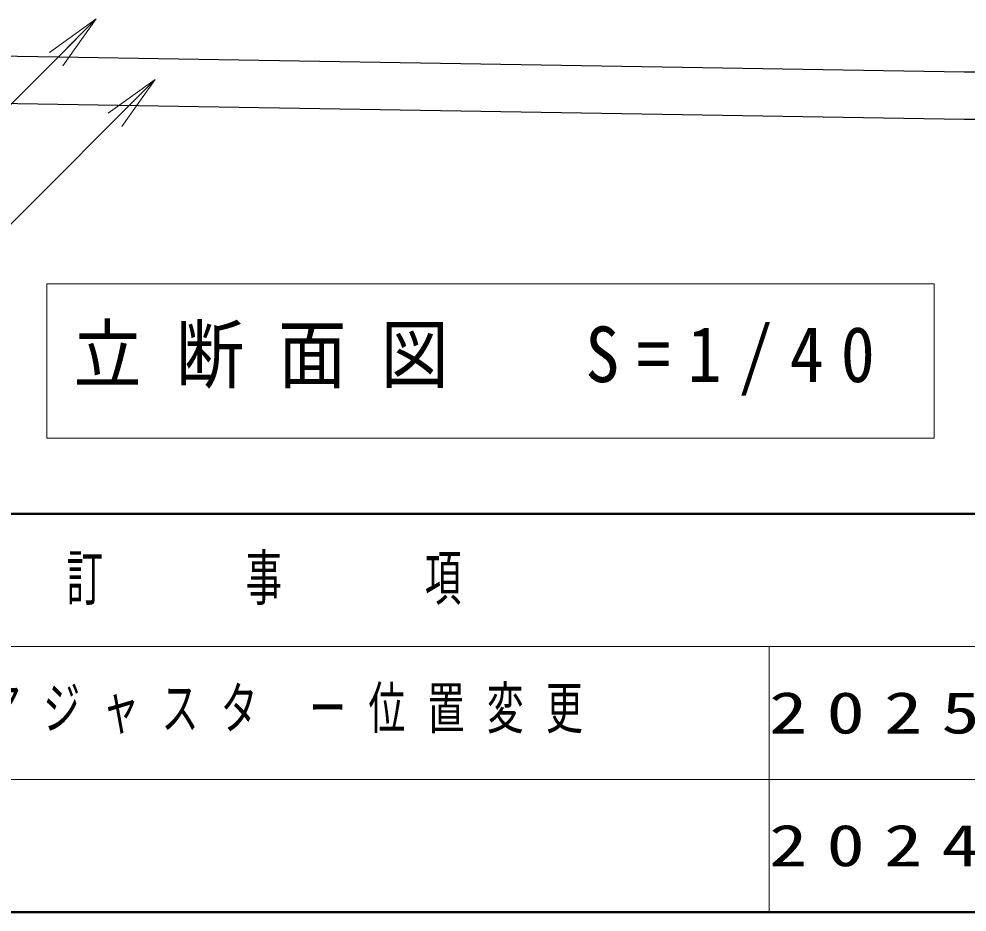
# Model space of a CAD drawing. Units: millimetres on the paper. Extents: x -385 to 0, y -594 to 267.
# Drawn here: x -323.1 to -273.1, y 0 to 47.1 of the extents above; entities that cross this region are included whole.
import ezdxf

# ---------------------------------------------------------------- set-up
doc = ezdxf.new("R2010")
doc.units = ezdxf.units.MM
doc.layers.add('1_40', color=7, linetype='Continuous', lineweight=25)
doc.layers.add('LY_3', color=7, linetype='Continuous', lineweight=13)
doc.layers.add('LY_4', color=7, linetype='Continuous')
doc.styles.add('ＭＳ ゴシック', font='')
doc.styles.get('ＭＳ ゴシック').set_extended_font_data('MS Gothic')

msp = doc.modelspace()

# ---------------------------------------------------------------- linework, layer by layer
at = {"layer": '1_40', "lineweight": 13}
for p, q in [((-321.453, 45.342), (-318.982, 47.114)), ((-318.982, 47.114), (-321.099, 44.989)), ((-318.982, 47.114), (-320.745, 44.636)), ((-318.35, 42.147), (-315.875, 43.915)), ((-315.875, 43.915), (-317.996, 41.794)), ((-315.875, 43.915), (-317.643, 41.44)), ((-321.592, 33.133), (-321.592, 25)), ((-274.792, 33.133), (-321.592, 33.133)), ((-274.792, 25), (-274.792, 33.133)), ((-321.592, 25), (-274.792, 25))]:
    msp.add_line(p, q, dxfattribs=at)
at = {"layer": '1_40'}
for p, q in [((-348.456, 45.571), (-273.206, 44.321)), ((-273.206, 44.321), (-268.442, 44.321)), ((-348.47, 43.071), (-273.22, 41.821)), ((-273.22, 41.821), (-268.442, 41.821))]:
    msp.add_line(p, q, dxfattribs=at)
at = {"layer": '1_40', "lineweight": 13}
for points in [[(-318.982, 47.114), (-331.28, 34.769), (-382.494, 34.769)], [(-315.875, 43.915), (-331.28, 28.504), (-349.494, 28.504)]]:
    msp.add_lwpolyline(points, dxfattribs=at)
at = {"layer": 'LY_3', "lineweight": 50}
for p, q in [((-385, 21), (0, 21)), ((-385, 0), (0, 0))]:
    msp.add_line(p, q, dxfattribs=at)
at = {"layer": 'LY_3'}
for p, q in [((-385, 14), (-243.5, 14)), ((-283.5, 14), (-283.5, 0)), ((-385, 7), (-243.5, 7))]:
    msp.add_line(p, q, dxfattribs=at)

# ---------------------------------------------------------------- texts
at = {"layer": '1_40', "insert": (-320.192, 29.066), "char_height": 2.933, "attachment_point": 4, "style": 'ＭＳ ゴシック'}
msp.add_mtext('\\T1.5;\\W0.9;立断面図\u3000S=1/40', dxfattribs=at)
at = {"layer": 'LY_3', "color": 4, "insert": (-314.25, 17.5), "char_height": 2.346, "attachment_point": 5, "style": 'ＭＳ ゴシック'}
msp.add_mtext('\\T1.64;\\W0.6;改\u3000\u3000訂\u3000\u3000事\u3000\u3000項', dxfattribs=at)
at = {"layer": 'LY_4', "char_height": 2.199, "attachment_point": 4, "style": 'ＭＳ ゴシック'}
for s, insert in [('\\T1.6;\\W0.65;フレーム部：高ナット長さ・数量/アジャスタ\\~ー位置変更', (-373.25, 10.5)), ('\\T1.5;\\W1.35;2025.03.13', (-283.5, 10.5)), ('\\T1.5;\\W1.35;2024.07.01', (-283.5, 3.5))]:
    msp.add_mtext(s, dxfattribs=dict(at, insert=insert))

doc.saveas('drawing.dxf')
